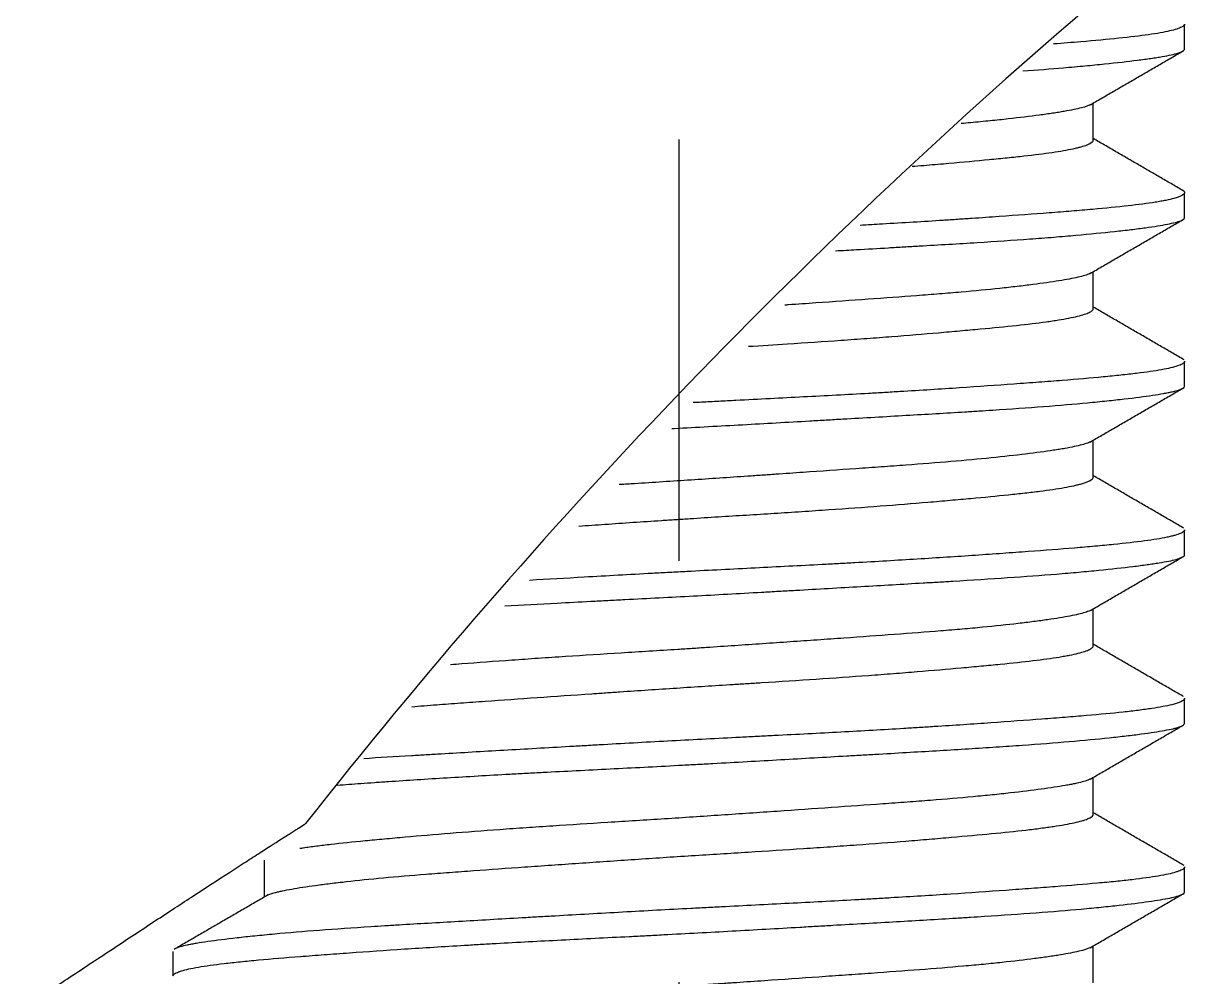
# Model space of a CAD drawing. Extents: x 828 to 1855, y 0 to 752.
# Drawn here: x 1068.19 to 1075.07, y 210.42 to 216.08 of the extents above; entities that cross this region are included whole.
import ezdxf

# ---------------------------------------------------------------- set-up
doc = ezdxf.new("R2010")
doc.units = 0
doc.header["$LTSCALE"] = 10
doc.header["$MEASUREMENT"] = 0
doc.linetypes.add('CENTER', pattern=[2, 1.25, -0.25, 0.25, -0.25])
doc.layers.add('1', color=7, linetype='CONTINUOUS')

msp = doc.modelspace()

# ---------------------------------------------------------------- linework, layer by layer
at = {"layer": '1', "color": 1, "linetype": 'CENTER', "lineweight": -3}
msp.add_line((1072.0736, 290.3893), (1072.0736, 187.6108), dxfattribs=at)
at = {"layer": '1', "color": 7, "linetype": 'Continuous', "lineweight": -3}
for p, q in [((1075.0736, 215.9269), (1075.0736, 216.0726)), ((1074.5321, 215.386), (1074.5321, 215.6056)), ((1075.0736, 214.9274), (1075.0736, 215.0733)), ((1074.5321, 214.3854), (1074.5321, 214.6055)), ((1075.0736, 213.9274), (1075.0736, 214.0727)), ((1074.5321, 213.3856), (1074.5321, 213.6055)), ((1075.0736, 212.9269), (1075.0736, 213.0729)), ((1074.5321, 212.3858), (1074.5321, 212.6056)), ((1075.0736, 211.9276), (1075.0736, 212.0731)), ((1074.5321, 211.3854), (1074.5321, 211.6055)), ((1069.6151, 211.1147), (1069.6151, 210.8946)), ((1075.0736, 210.9269), (1075.0736, 211.0726)), ((1074.5321, 210.3861), (1074.5321, 210.6055)), ((1069.0736, 210.5728), (1069.0736, 210.4276))]:
    msp.add_line(p, q, dxfattribs=at)
msp.add_arc((1096.7099, 190.2501), 34.1362, 130.61688, 141.86291, dxfattribs=at)
for points, knots in [([(1061.3543, 219.8902), (1061.3543, 219.8902), (1061.3554, 219.8845), (1061.3596, 219.8624), (1061.3658, 219.8293), (1061.3807, 219.7473), (1061.394, 219.6708), (1061.4032, 219.616), (1061.4051, 219.6047), (1061.4089, 219.5815), (1061.4147, 219.5457), (1061.4209, 219.5072), (1061.4334, 219.4266), (1061.4422, 219.3681), (1061.4694, 219.1786), (1061.4886, 219.0336), (1061.51, 218.8502), (1061.5123, 218.8295), (1061.5171, 218.7878), (1061.5241, 218.7245), (1061.5403, 218.5723), (1061.5537, 218.4344), (1061.5794, 218.1493), (1061.5953, 217.9469), (1061.6132, 217.6801), (1061.6167, 217.626), (1061.6235, 217.5171), (1061.6267, 217.4622), (1061.6362, 217.2963), (1061.642, 217.1841), (1061.6584, 216.8431), (1061.6677, 216.6099), (1061.6838, 216.1338), (1061.6905, 215.8909), (1061.6994, 215.5201), (1061.7022, 215.3954), (1061.7061, 215.207), (1061.7074, 215.1439), (1061.7099, 215.0176), (1061.7111, 214.9544), (1061.7171, 214.6379), (1061.7216, 214.3835), (1061.7313, 213.8727), (1061.7365, 213.6163), (1061.7491, 213.1018), (1061.7565, 212.8437), (1061.7756, 212.326), (1061.7872, 212.0665), (1061.8173, 211.5461), (1061.8358, 211.2853), (1061.872, 210.8933), (1061.8855, 210.7625), (1061.9086, 210.566), (1061.9167, 210.5005), (1061.934, 210.3695), (1061.9433, 210.3039), (1061.9727, 210.1072), (1061.9947, 209.9766), (1062.0449, 209.7168), (1062.0731, 209.5876), (1062.1219, 209.3952), (1062.1392, 209.3313), (1062.1764, 209.2047), (1062.1962, 209.142), (1062.2387, 209.0179), (1062.2614, 208.9565), (1062.3103, 208.8355), (1062.3365, 208.7758), (1062.3932, 208.6585), (1062.4238, 208.6009), (1062.4738, 208.5164), (1062.4912, 208.4885), (1062.5272, 208.4342), (1062.5458, 208.4076), (1062.6037, 208.3299), (1062.6451, 208.2807), (1062.7011, 208.2233), (1062.7125, 208.212), (1062.7358, 208.1899), (1062.7477, 208.179), (1062.7839, 208.1472), (1062.8086, 208.1272), (1062.8846, 208.071), (1062.9378, 208.0385), (1063.0214, 207.9974), (1063.0499, 207.9849), (1063.1081, 207.9625), (1063.1379, 207.9525), (1063.2273, 207.9264), (1063.2875, 207.9142), (1063.4088, 207.898), (1063.4699, 207.8941), (1063.5621, 207.8934), (1063.5929, 207.894), (1063.6542, 207.8968), (1063.6847, 207.8989), (1063.7757, 207.9074), (1063.8358, 207.9157), (1063.9553, 207.9366), (1064.0146, 207.9492), (1064.1324, 207.9777), (1064.191, 207.9937), (1064.2783, 208.0199), (1064.3074, 208.0289), (1064.3653, 208.0477), (1064.3942, 208.0574), (1064.4804, 208.0873), (1064.5372, 208.1084), (1064.7064, 208.1741), (1064.8173, 208.2214), (1065.036, 208.321), (1065.144, 208.3732), (1065.3574, 208.4811), (1065.463, 208.5368), (1065.7767, 208.7078), (1065.982, 208.8269), (1066.3867, 209.0699), (1066.586, 209.194), (1066.8811, 209.3812), (1066.9788, 209.4439), (1067.1729, 209.5692), (1067.2692, 209.6319), (1067.5557, 209.8192), (1067.7432, 209.9431), (1068.0185, 210.1255), (1068.1093, 210.1857), (1068.2884, 210.3046), (1068.3768, 210.3632), (1068.5509, 210.4786), (1068.6366, 210.5353), (1068.7626, 210.6185), (1068.8042, 210.646), (1068.8865, 210.7002), (1068.9272, 210.7269), (1069.0471, 210.8057), (1069.1243, 210.8563), (1069.2719, 210.9525), (1069.3422, 210.9982), (1069.4247, 211.0516), (1069.4409, 211.0621), (1069.4728, 211.0827), (1069.4885, 211.0928), (1069.5343, 211.1223), (1069.5633, 211.141), (1069.6454, 211.1938), (1069.6936, 211.2246), (1069.7539, 211.263), (1069.7719, 211.2745), (1069.7956, 211.2896), (1069.803, 211.2942), (1069.8163, 211.3027), (1069.8465, 211.3219), (1069.8605, 211.3308), (1069.8605, 211.3307)], [0, 0, 0, 0, 0.015625, 0.015625, 0.03125, 0.046875, 0.0625, 0.0625, 0.066406, 0.066406, 0.070313, 0.078125, 0.078125, 0.09375, 0.09375, 0.125, 0.125, 0.128906, 0.128906, 0.132813, 0.140625, 0.15625, 0.15625, 0.1875, 0.1875, 0.195313, 0.195313, 0.203125, 0.203125, 0.21875, 0.21875, 0.25, 0.25, 0.28125, 0.28125, 0.296875, 0.296875, 0.304688, 0.304688, 0.3125, 0.3125, 0.34375, 0.34375, 0.375, 0.375, 0.40625, 0.40625, 0.4375, 0.4375, 0.46875, 0.46875, 0.484375, 0.484375, 0.492187, 0.492187, 0.5, 0.5, 0.515625, 0.515625, 0.53125, 0.53125, 0.539062, 0.539062, 0.546875, 0.546875, 0.554687, 0.554687, 0.5625, 0.5625, 0.570312, 0.570312, 0.574219, 0.574219, 0.578125, 0.578125, 0.585937, 0.585937, 0.587891, 0.587891, 0.589844, 0.589844, 0.59375, 0.59375, 0.601562, 0.601562, 0.605469, 0.605469, 0.609375, 0.609375, 0.617187, 0.617187, 0.625, 0.625, 0.628906, 0.628906, 0.632812, 0.632812, 0.640625, 0.640625, 0.648437, 0.648437, 0.65625, 0.65625, 0.660156, 0.660156, 0.664062, 0.664062, 0.671875, 0.671875, 0.6875, 0.6875, 0.703125, 0.703125, 0.71875, 0.71875, 0.75, 0.75, 0.78125, 0.78125, 0.796875, 0.796875, 0.8125, 0.8125, 0.84375, 0.84375, 0.859375, 0.859375, 0.875, 0.875, 0.890625, 0.890625, 0.898437, 0.898437, 0.90625, 0.90625, 0.921875, 0.921875, 0.9375, 0.9375, 0.941406, 0.941406, 0.945312, 0.945312, 0.953125, 0.953125, 0.96875, 0.96875, 0.976563, 0.976563, 0.980469, 0.980469, 0.984375, 1, 1, 1, 1]), ([(1075.0736, 216.0738), (1075.0739, 216.0679), (1075.068, 216.0619), (1075.0486, 216.0519), (1075.039, 216.0481), (1075.0149, 216.0405), (1075.0006, 216.0367), (1074.9512, 216.0254), (1074.9096, 216.018), (1074.8093, 216.0035), (1074.7505, 215.9965), (1074.6153, 215.9824), (1074.5403, 215.9756), (1074.4071, 215.9645), (1074.3531, 215.9602), (1074.2964, 215.9558)], [0, 0, 0, 0, 0.149995, 0.149995, 0.241907, 0.241907, 0.33382, 0.33382, 0.517644, 0.517644, 0.701469, 0.701469, 0.885293, 0.885293, 1, 1, 1, 1]), ([(1074.1142, 215.7962), (1074.1989, 215.8022), (1074.2792, 215.8084), (1074.3768, 215.8167), (1074.3985, 215.8186), (1074.441, 215.8223), (1074.4619, 215.8242), (1074.5231, 215.8299), (1074.5618, 215.8337), (1074.6717, 215.845), (1074.7368, 215.8523), (1074.8223, 215.8632), (1074.8488, 215.8668), (1074.8855, 215.8721), (1074.8972, 215.8738), (1074.9195, 215.8774), (1074.9302, 215.8791), (1074.9806, 215.8879), (1075.0116, 215.8947), (1075.0556, 215.9083), (1075.0686, 215.9151), (1075.0733, 215.9238), (1075.0737, 215.9254), (1075.0736, 215.927)], [0, 0, 0, 0, 0.140787, 0.140787, 0.181905, 0.181905, 0.223023, 0.223023, 0.305259, 0.305259, 0.469731, 0.469731, 0.551967, 0.551967, 0.593085, 0.593085, 0.634203, 0.634203, 0.798675, 0.798675, 0.963147, 0.963147, 1, 1, 1, 1]), ([(1074.5175, 215.597), (1074.5057, 215.5902), (1074.4868, 215.5836), (1074.4344, 215.5699), (1074.4003, 215.5629), (1074.3484, 215.5539), (1074.3375, 215.552), (1074.3149, 215.5484), (1074.303, 215.5465), (1074.2663, 215.541), (1074.2402, 215.5373), (1074.157, 215.5261), (1074.0952, 215.5186), (1073.9932, 215.5073), (1073.9398, 215.5016), (1073.8828, 215.496), (1073.8439, 215.4923), (1073.8241, 215.4905), (1073.7859, 215.487), (1073.7677, 215.4854), (1073.7492, 215.4837)], [0, 0, 0, 0, 0.185184, 0.185184, 0.378086, 0.378086, 0.426311, 0.426311, 0.474536, 0.474536, 0.570987, 0.570987, 0.763888, 0.763888, 0.860339, 0.908564, 0.908564, 0.95679, 0.95679, 1, 1, 1, 1]), ([(1073.4582, 215.2302), (1073.4637, 215.2306), (1073.4691, 215.231), (1073.4978, 215.2334), (1073.5207, 215.2353), (1073.5885, 215.241), (1073.6324, 215.2447), (1073.76, 215.2559), (1073.8398, 215.2632), (1073.9515, 215.2739), (1073.9875, 215.2774), (1074.0393, 215.2827), (1074.0563, 215.2845), (1074.0892, 215.288), (1074.1053, 215.2898), (1074.1833, 215.2986), (1074.2388, 215.3056), (1074.3362, 215.3199), (1074.3781, 215.3272), (1074.4217, 215.3366), (1074.43, 215.3385), (1074.4455, 215.3423), (1074.4528, 215.3441), (1074.4732, 215.3498), (1074.4848, 215.3536), (1074.5141, 215.365), (1074.526, 215.3725), (1074.5316, 215.3822), (1074.5322, 215.3843), (1074.5321, 215.3865)], [0, 0, 0, 0, 0.008164, 0.008164, 0.043356, 0.043356, 0.113739, 0.113739, 0.254504, 0.254504, 0.324887, 0.324887, 0.360078, 0.360078, 0.39527, 0.39527, 0.536035, 0.536035, 0.676801, 0.676801, 0.711992, 0.711992, 0.747184, 0.747184, 0.817567, 0.817567, 0.958332, 0.958332, 1, 1, 1, 1]), ([(1075.0589, 215.0889), (1075.0622, 215.0872), (1075.065, 215.0855), (1075.0694, 215.082), (1075.0711, 215.0802), (1075.0732, 215.0767), (1075.0737, 215.0749), (1075.0734, 215.0694), (1075.0709, 215.0657), (1075.0565, 215.0545), (1075.0379, 215.0469), (1074.9964, 215.0356), (1074.9803, 215.0319), (1074.9526, 215.0262), (1074.9428, 215.0243), (1074.9221, 215.0206), (1074.9111, 215.0187), (1074.8539, 215.0095), (1074.7458, 214.9952), (1074.6054, 214.9815), (1074.5073, 214.9729), (1074.4872, 214.9712), (1074.4459, 214.9677), (1074.4248, 214.966), (1074.3603, 214.9607), (1074.3158, 214.9573), (1074.1773, 214.9467), (1074.0788, 214.9393), (1073.9217, 214.9281), (1073.8677, 214.9244), (1073.7844, 214.9187), (1073.7562, 214.9168), (1073.6991, 214.913), (1073.6702, 214.9111), (1073.5249, 214.9017), (1073.3626, 214.8918), (1073.1937, 214.8822), (1073.1492, 214.8797)], [0, 0, 0, 0, 0.025833, 0.025833, 0.051874, 0.051874, 0.077916, 0.077916, 0.129999, 0.129999, 0.234166, 0.234166, 0.286249, 0.286249, 0.312291, 0.312291, 0.338333, 0.338333, 0.4425, 0.546666, 0.546666, 0.572708, 0.572708, 0.59875, 0.59875, 0.650833, 0.650833, 0.755, 0.755, 0.807083, 0.807083, 0.833125, 0.833125, 0.859166, 0.859166, 0.963333, 1, 1, 1, 1]), ([(1073.0025, 214.7288), (1073.0446, 214.7312), (1073.0865, 214.7336), (1073.1916, 214.7396), (1073.2544, 214.7433), (1073.3476, 214.7486), (1073.3786, 214.7504), (1073.4398, 214.754), (1073.4701, 214.7558), (1073.6198, 214.7645), (1073.8486, 214.7782), (1074.0563, 214.7919), (1074.1793, 214.8009), (1074.2036, 214.8027), (1074.2512, 214.8064), (1074.3212, 214.8119), (1074.3868, 214.8175), (1074.5125, 214.8288), (1074.5889, 214.8363), (1074.6922, 214.8474), (1074.7247, 214.8511), (1074.7707, 214.8567), (1074.7855, 214.8585), (1074.814, 214.8621), (1074.8278, 214.864), (1074.8935, 214.8729), (1074.9371, 214.8799), (1075.0069, 214.8936), (1075.033, 214.9003), (1075.0544, 214.909), (1075.0581, 214.9107), (1075.0643, 214.9142), (1075.0714, 214.9191), (1075.0739, 214.9241), (1075.0736, 214.9273)], [0, 0, 0, 0, 0.035345, 0.035345, 0.089224, 0.089224, 0.116163, 0.116163, 0.143103, 0.143103, 0.250861, 0.358619, 0.358619, 0.385559, 0.385559, 0.412499, 0.466378, 0.466378, 0.574136, 0.574136, 0.628015, 0.628015, 0.654955, 0.654955, 0.681894, 0.681894, 0.789653, 0.789653, 0.897411, 0.897411, 0.924351, 0.924351, 0.95129, 1, 1, 1, 1]), ([(1074.52, 214.5985), (1074.5171, 214.5967), (1074.5136, 214.5948), (1074.5021, 214.5895), (1074.4926, 214.586), (1074.4697, 214.579), (1074.4562, 214.5755), (1074.4104, 214.5649), (1074.3351, 214.5507), (1074.2318, 214.5359), (1074.1582, 214.5265), (1074.143, 214.5246), (1074.1119, 214.5208), (1074.0959, 214.5189), (1074.047, 214.5132), (1074.0129, 214.5094), (1073.9064, 214.4982), (1073.8298, 214.4908), (1073.7064, 214.48), (1073.6639, 214.4765), (1073.5979, 214.4712), (1073.5755, 214.4694), (1073.5302, 214.4658), (1073.5073, 214.4641), (1073.3918, 214.4553), (1073.2957, 214.4483), (1073.0964, 214.4341), (1072.9932, 214.4268), (1072.8596, 214.4175), (1072.8326, 214.4156), (1072.7785, 214.4119), (1072.7514, 214.41), (1072.7169, 214.4076), (1072.7095, 214.4071), (1072.7021, 214.4066)], [0, 0, 0, 0, 0.02989, 0.02989, 0.086502, 0.086502, 0.143115, 0.143115, 0.256339, 0.369564, 0.369564, 0.39787, 0.39787, 0.426177, 0.426177, 0.482789, 0.482789, 0.596014, 0.596014, 0.652626, 0.652626, 0.680932, 0.680932, 0.709239, 0.709239, 0.822463, 0.822463, 0.935688, 0.935688, 0.963994, 0.963994, 0.992301, 0.992301, 1, 1, 1, 1]), ([(1072.4863, 214.1622), (1072.5645, 214.1672), (1072.6417, 214.172), (1072.8259, 214.184), (1072.9318, 214.191), (1073.0616, 214.2001), (1073.0874, 214.202), (1073.1388, 214.2056), (1073.1643, 214.2075), (1073.24, 214.2131), (1073.2893, 214.2168), (1073.4338, 214.228), (1073.5257, 214.2356), (1073.6568, 214.2468), (1073.7207, 214.2525), (1073.7821, 214.258), (1073.8224, 214.2617), (1073.8423, 214.2635), (1073.9393, 214.2726), (1074.0818, 214.2866), (1074.1994, 214.3005), (1074.2648, 214.3095), (1074.2775, 214.3113), (1074.3021, 214.3149), (1074.3139, 214.3167), (1074.348, 214.3222), (1074.3688, 214.3259), (1074.4256, 214.3369), (1074.4562, 214.3444), (1074.4909, 214.3558), (1074.5006, 214.3596), (1074.5162, 214.3672), (1074.5222, 214.371), (1074.5304, 214.3788), (1074.5324, 214.3828), (1074.5321, 214.3867)], [0, 0, 0, 0, 0.06875, 0.06875, 0.166406, 0.166406, 0.19082, 0.19082, 0.215234, 0.215234, 0.264062, 0.264062, 0.361718, 0.361718, 0.410546, 0.43496, 0.43496, 0.459374, 0.459374, 0.55703, 0.654686, 0.654686, 0.6791, 0.6791, 0.703514, 0.703514, 0.752342, 0.752342, 0.849998, 0.849998, 0.898826, 0.898826, 0.947654, 0.947654, 1, 1, 1, 1]), ([(1075.0736, 214.0743), (1075.0738, 214.0723), (1075.0733, 214.0704), (1075.07, 214.0647), (1075.0655, 214.0609), (1075.0553, 214.0552), (1075.0513, 214.0533), (1075.0421, 214.0495), (1075.037, 214.0476), (1075.0086, 214.0381), (1074.9769, 214.0306), (1074.8961, 214.0158), (1074.847, 214.0086), (1074.7742, 213.9996), (1074.7591, 213.9978), (1074.728, 213.9943), (1074.6799, 213.989), (1074.6275, 213.9838), (1074.5171, 213.9735), (1074.436, 213.9667), (1074.3032, 213.9563), (1074.2571, 213.9527), (1074.185, 213.9473), (1074.1605, 213.9455), (1074.1109, 213.9418), (1074.0858, 213.9399), (1073.9585, 213.9307), (1073.8514, 213.9231), (1073.6266, 213.9082), (1073.5089, 213.9007), (1073.355, 213.8915), (1073.3239, 213.8897), (1073.2616, 213.8861), (1073.1676, 213.8807), (1073.0721, 213.8754), (1072.8794, 213.865), (1072.7484, 213.8582), (1072.5481, 213.8479), (1072.4807, 213.8445), (1072.3786, 213.8393), (1072.3445, 213.8376), (1072.2765, 213.8341), (1072.2425, 213.8323), (1072.1923, 213.8297), (1072.176, 213.8289), (1072.1598, 213.828)], [0, 0, 0, 0, 0.023876, 0.023876, 0.067766, 0.067766, 0.089712, 0.089712, 0.111657, 0.111657, 0.199438, 0.199438, 0.287219, 0.287219, 0.309164, 0.309164, 0.331109, 0.375, 0.375, 0.462781, 0.462781, 0.506671, 0.506671, 0.528616, 0.528616, 0.550562, 0.550562, 0.638343, 0.638343, 0.726124, 0.726124, 0.748069, 0.748069, 0.770014, 0.813904, 0.813904, 0.901685, 0.901685, 0.945576, 0.945576, 0.967521, 0.967521, 0.989466, 0.989466, 1, 1, 1, 1]), ([(1072.0326, 213.6745), (1072.037, 213.6747), (1072.0414, 213.6749), (1072.1825, 213.6824), (1072.3179, 213.6899), (1072.5859, 213.7049), (1072.7187, 213.7125), (1072.8829, 213.7219), (1072.9156, 213.7238), (1072.981, 213.7275), (1073.0136, 213.7294), (1073.1106, 213.735), (1073.1742, 213.7386), (1073.3617, 213.7494), (1073.4824, 213.7564), (1073.6572, 213.7668), (1073.7144, 213.7702), (1073.7985, 213.7754), (1073.8263, 213.7771), (1073.8813, 213.7806), (1073.9086, 213.7823), (1074.0426, 213.791), (1074.1429, 213.798), (1074.3302, 213.8125), (1074.4172, 213.82), (1074.5174, 213.8294), (1074.537, 213.8313), (1074.5754, 213.8351), (1074.5942, 213.837), (1074.6488, 213.8427), (1074.683, 213.8464), (1074.7794, 213.8575), (1074.8352, 213.8646), (1074.9065, 213.8752), (1074.9281, 213.8787), (1074.9574, 213.8839), (1074.9666, 213.8857), (1074.984, 213.8891), (1074.9921, 213.8909), (1075.0298, 213.8995), (1075.0506, 213.9062), (1075.0703, 213.9178), (1075.0741, 213.9226), (1075.0736, 213.9275)], [0, 0, 0, 0, 0.002732, 0.002732, 0.088115, 0.088115, 0.173497, 0.173497, 0.194843, 0.194843, 0.216188, 0.216188, 0.25888, 0.25888, 0.344262, 0.344262, 0.386953, 0.386953, 0.408299, 0.408299, 0.429645, 0.429645, 0.515027, 0.515027, 0.60041, 0.60041, 0.621755, 0.621755, 0.643101, 0.643101, 0.685792, 0.685792, 0.771175, 0.771175, 0.813866, 0.813866, 0.835212, 0.835212, 0.856557, 0.856557, 0.94194, 0.94194, 1, 1, 1, 1]), ([(1074.5201, 213.5985), (1074.5201, 213.5985), (1074.52, 213.5985), (1074.5144, 213.5949), (1074.5069, 213.5915), (1074.4787, 213.581), (1074.4525, 213.5741), (1074.4019, 213.5635), (1074.3831, 213.5599), (1074.352, 213.5545), (1074.3412, 213.5527), (1074.3187, 213.549), (1074.3071, 213.5472), (1074.2468, 213.538), (1074.1919, 213.5306), (1074.0692, 213.5155), (1074.0013, 213.508), (1073.8521, 213.4929), (1073.7724, 213.4856), (1073.6034, 213.4714), (1073.514, 213.4645), (1073.3962, 213.4557), (1073.3724, 213.4539), (1073.324, 213.4504), (1073.2995, 213.4486), (1073.2252, 213.4433), (1073.175, 213.4397), (1073.0225, 213.4289), (1072.9182, 213.4216), (1072.7578, 213.4104), (1072.6767, 213.4048), (1072.594, 213.3991), (1072.5386, 213.3953), (1072.5106, 213.3934), (1072.3709, 213.3838), (1072.2591, 213.3762), (1072.0352, 213.3615), (1071.9232, 213.3544), (1071.783, 213.3456), (1071.755, 213.3438), (1071.7245, 213.3419), (1071.722, 213.3417), (1071.7195, 213.3416)], [0, 0, 0, 0, 0.00034, 0.00034, 0.042799, 0.042799, 0.127718, 0.127718, 0.170177, 0.170177, 0.191406, 0.191406, 0.212636, 0.212636, 0.297554, 0.297554, 0.382473, 0.382473, 0.467391, 0.467391, 0.55231, 0.55231, 0.57354, 0.57354, 0.594769, 0.594769, 0.637228, 0.637228, 0.722147, 0.722147, 0.764606, 0.785836, 0.785836, 0.807065, 0.807065, 0.891984, 0.891984, 0.976902, 0.976902, 0.998132, 0.998132, 1, 1, 1, 1]), ([(1071.4805, 213.096), (1071.5319, 213.0996), (1071.5835, 213.1031), (1071.7457, 213.1143), (1071.8574, 213.1219), (1071.9989, 213.1312), (1072.0273, 213.1331), (1072.0839, 213.1368), (1072.1122, 213.1386), (1072.1967, 213.144), (1072.2527, 213.1476), (1072.4201, 213.1581), (1072.5307, 213.165), (1072.6948, 213.1755), (1072.7493, 213.179), (1072.8305, 213.1843), (1072.8575, 213.1861), (1072.9109, 213.1897), (1072.9374, 213.1915), (1073.0686, 213.2005), (1073.1701, 213.2078), (1073.3659, 213.2226), (1073.4603, 213.2302), (1073.5736, 213.2397), (1073.596, 213.2416), (1073.64, 213.2454), (1073.6616, 213.2473), (1073.7255, 213.2529), (1073.7666, 213.2566), (1073.8858, 213.2675), (1073.9598, 213.2745), (1074.0622, 213.2851), (1074.0949, 213.2886), (1074.1575, 213.2957), (1074.1869, 213.2992), (1074.2699, 213.3098), (1074.3181, 213.317), (1074.38, 213.3279), (1074.4083, 213.3335), (1074.4327, 213.3391), (1074.448, 213.3429), (1074.4552, 213.3448), (1074.4888, 213.3543), (1074.5079, 213.3619), (1074.5282, 213.3753), (1074.5325, 213.3811), (1074.5321, 213.3867)], [0, 0, 0, 0, 0.035628, 0.035628, 0.111111, 0.111111, 0.129981, 0.129981, 0.148852, 0.148852, 0.186594, 0.186594, 0.262076, 0.262076, 0.299818, 0.299818, 0.318689, 0.318689, 0.337559, 0.337559, 0.413042, 0.413042, 0.488525, 0.488525, 0.507396, 0.507396, 0.526266, 0.526266, 0.564008, 0.564008, 0.639491, 0.639491, 0.677232, 0.677232, 0.714974, 0.714974, 0.790456, 0.790456, 0.828198, 0.847069, 0.847069, 0.865939, 0.865939, 0.941422, 0.941422, 1, 1, 1, 1]), ([(1075.0736, 213.0744), (1075.0744, 213.0672), (1075.066, 213.0598), (1075.0399, 213.0485), (1075.0289, 213.0447), (1075.0089, 213.039), (1075.0016, 213.0371), (1074.986, 213.0333), (1074.9775, 213.0314), (1074.9327, 213.0219), (1074.8883, 213.0146), (1074.7828, 213.0003), (1074.7217, 212.9933), (1074.6347, 212.9846), (1074.6168, 212.9828), (1074.5798, 212.9794), (1074.5608, 212.9776), (1074.5026, 212.9724), (1074.462, 212.969), (1074.3353, 212.9587), (1074.2441, 212.9517), (1074.0973, 212.9408), (1074.0468, 212.9371), (1073.9683, 212.9314), (1073.9418, 212.9296), (1073.8878, 212.9258), (1073.8603, 212.9239), (1073.7221, 212.9144), (1073.6071, 212.9069), (1073.3688, 212.8922), (1073.2454, 212.885), (1073.0859, 212.8762), (1073.0537, 212.8744), (1072.9887, 212.8709), (1072.956, 212.8691), (1072.8578, 212.8639), (1072.792, 212.8605), (1072.5936, 212.8502), (1072.46, 212.8435), (1072.2576, 212.8331), (1072.1899, 212.8296), (1072.0877, 212.8242), (1072.0536, 212.8224), (1071.9852, 212.8187), (1071.9509, 212.8169), (1071.7806, 212.8076), (1071.5353, 212.7937), (1071.2958, 212.78), (1071.1889, 212.7739)], [0, 0, 0, 0, 0.072338, 0.072338, 0.108507, 0.108507, 0.126591, 0.126591, 0.144676, 0.144676, 0.217014, 0.217014, 0.289352, 0.289352, 0.307436, 0.307436, 0.325521, 0.325521, 0.36169, 0.36169, 0.434028, 0.434028, 0.470197, 0.470197, 0.488281, 0.488281, 0.506366, 0.506366, 0.578704, 0.578704, 0.651042, 0.651042, 0.669126, 0.669126, 0.687211, 0.687211, 0.72338, 0.72338, 0.795718, 0.795718, 0.831887, 0.831887, 0.849971, 0.849971, 0.868055, 0.868055, 0.940393, 1, 1, 1, 1]), ([(1071.0418, 212.6229), (1071.1433, 212.6285), (1071.2468, 212.634), (1071.4179, 212.6429), (1071.4844, 212.6463), (1071.5854, 212.6515), (1071.6193, 212.6532), (1071.687, 212.6567), (1071.7208, 212.6584), (1071.8899, 212.667), (1072.0251, 212.674), (1072.2952, 212.6886), (1072.4302, 212.6962), (1072.5988, 212.7057), (1072.6325, 212.7076), (1072.6995, 212.7114), (1072.7993, 212.7171), (1072.8974, 212.7228), (1073.0912, 212.7339), (1073.2173, 212.7411), (1073.4017, 212.7518), (1073.4624, 212.7553), (1073.5522, 212.7606), (1073.582, 212.7623), (1073.6406, 212.7658), (1073.6696, 212.7676), (1073.8125, 212.7762), (1073.921, 212.783), (1074.1264, 212.7968), (1074.2233, 212.804), (1074.337, 212.8133), (1074.3594, 212.8152), (1074.403, 212.819), (1074.467, 212.8246), (1074.5264, 212.8303), (1074.6395, 212.8415), (1074.7072, 212.8489), (1074.7968, 212.8599), (1074.8247, 212.8635), (1074.8635, 212.8689), (1074.876, 212.8707), (1074.8996, 212.8742), (1074.9109, 212.876), (1074.9643, 212.8847), (1074.998, 212.8915), (1075.0476, 212.9051), (1075.0634, 212.9119), (1075.0718, 212.9208), (1075.0728, 212.9226), (1075.0736, 212.9255), (1075.0737, 212.9266), (1075.0736, 212.9278)], [0, 0, 0, 0, 0.056306, 0.056306, 0.091498, 0.091498, 0.109094, 0.109094, 0.126689, 0.126689, 0.197072, 0.197072, 0.267455, 0.267455, 0.285051, 0.285051, 0.302647, 0.337838, 0.337838, 0.408221, 0.408221, 0.443412, 0.443412, 0.461008, 0.461008, 0.478604, 0.478604, 0.548987, 0.548987, 0.61937, 0.61937, 0.636965, 0.636965, 0.654561, 0.689753, 0.689753, 0.760135, 0.760135, 0.795327, 0.795327, 0.812923, 0.812923, 0.830518, 0.830518, 0.900901, 0.900901, 0.971284, 0.971284, 0.98888, 0.98888, 1, 1, 1, 1]), ([(1074.5158, 212.5961), (1074.5143, 212.5952), (1074.5093, 212.5927), (1074.5031, 212.5901), (1074.4938, 212.5866), (1074.4886, 212.5848), (1074.4605, 212.5761), (1074.4006, 212.5621), (1074.3121, 212.5477), (1074.2477, 212.5384), (1074.2343, 212.5365), (1074.2067, 212.5328), (1074.1924, 212.5309), (1074.1485, 212.5252), (1074.1178, 212.5214), (1074.021, 212.5101), (1073.9505, 212.5026), (1073.8359, 212.4915), (1073.7962, 212.4879), (1073.7344, 212.4825), (1073.7135, 212.4807), (1073.6707, 212.4771), (1073.6491, 212.4753), (1073.5395, 212.4664), (1073.3561, 212.4525), (1073.1569, 212.4384), (1073.0014, 212.4274), (1072.9484, 212.4237), (1072.8419, 212.4163), (1072.7883, 212.4125), (1072.6262, 212.4013), (1072.5166, 212.3937), (1072.3497, 212.3824), (1072.2937, 212.3786), (1072.2091, 212.3729), (1072.1807, 212.371), (1072.124, 212.3673), (1072.0957, 212.3655), (1071.9546, 212.3563), (1071.7308, 212.3423), (1071.511, 212.3285), (1071.3749, 212.3196), (1071.3476, 212.3178), (1071.2937, 212.3143), (1071.2669, 212.3125), (1071.1873, 212.3071), (1071.1351, 212.3035), (1070.9811, 212.2926), (1070.882, 212.2852), (1070.764, 212.276), (1070.742, 212.2743), (1070.7202, 212.2725)], [0, 0, 0, 0, 0.007812, 0.02465, 0.02465, 0.041487, 0.041487, 0.108836, 0.176185, 0.176185, 0.193022, 0.193022, 0.20986, 0.20986, 0.243534, 0.243534, 0.310883, 0.310883, 0.344558, 0.344558, 0.361395, 0.361395, 0.378233, 0.378233, 0.445582, 0.512931, 0.512931, 0.546605, 0.546605, 0.58028, 0.58028, 0.647629, 0.647629, 0.681304, 0.681304, 0.698141, 0.698141, 0.714978, 0.714978, 0.782328, 0.849677, 0.849677, 0.866514, 0.866514, 0.883351, 0.883351, 0.917026, 0.917026, 0.984375, 0.984375, 1, 1, 1, 1]), ([(1070.4899, 212.0242), (1070.5379, 212.0281), (1070.5874, 212.032), (1070.6839, 212.0394), (1070.754, 212.0447), (1070.8268, 212.05), (1070.876, 212.0536), (1070.9009, 212.0553), (1071.0261, 212.0643), (1071.2316, 212.0788), (1071.4471, 212.0937), (1071.585, 212.1032), (1071.6127, 212.1051), (1071.6685, 212.109), (1071.6966, 212.1109), (1071.7806, 212.1166), (1071.8365, 212.1204), (1072.0045, 212.1317), (1072.1165, 212.1389), (1072.2844, 212.1496), (1072.3684, 212.1548), (1072.4524, 212.1601), (1072.5084, 212.1636), (1072.5363, 212.1654), (1072.6748, 212.1741), (1072.8912, 212.1881), (1073.0974, 212.2026), (1073.2481, 212.2137), (1073.2979, 212.2175), (1073.3945, 212.225), (1073.4416, 212.2288), (1073.5793, 212.2401), (1073.6663, 212.2476), (1073.7896, 212.2587), (1073.8294, 212.2623), (1073.8874, 212.2678), (1073.9065, 212.2696), (1073.9438, 212.2732), (1073.962, 212.2749), (1074.0512, 212.2838), (1074.1805, 212.2977), (1074.284, 212.3118), (1074.3403, 212.321), (1074.3512, 212.3228), (1074.3719, 212.3265), (1074.3818, 212.3284), (1074.41, 212.3339), (1074.427, 212.3377), (1074.4721, 212.3489), (1074.4947, 212.3565), (1074.5174, 212.3679), (1074.523, 212.3716), (1074.5286, 212.3773), (1074.53, 212.3792), (1074.5318, 212.3829), (1074.5322, 212.3848), (1074.5321, 212.3867), (1074.5321, 212.3868), (1074.5321, 212.3869)], [0, 0, 0, 0, 0.033784, 0.033784, 0.063948, 0.07903, 0.07903, 0.094112, 0.094112, 0.15444, 0.214768, 0.214768, 0.22985, 0.22985, 0.244932, 0.244932, 0.275096, 0.275096, 0.335425, 0.335425, 0.365589, 0.380671, 0.380671, 0.395753, 0.395753, 0.456081, 0.516409, 0.516409, 0.546573, 0.546573, 0.576737, 0.576737, 0.637065, 0.637065, 0.66723, 0.66723, 0.682312, 0.682312, 0.697394, 0.697394, 0.757722, 0.81805, 0.81805, 0.833132, 0.833132, 0.848214, 0.848214, 0.878378, 0.878378, 0.938706, 0.938706, 0.96887, 0.96887, 0.983952, 0.983952, 0.999034, 0.999034, 1, 1, 1, 1]), ([(1075.0736, 212.0747), (1075.0738, 212.0731), (1075.0736, 212.0714), (1075.072, 212.0679), (1075.0707, 212.0661), (1075.0667, 212.0623), (1075.0642, 212.0604), (1075.0487, 212.051), (1075.0056, 212.0358), (1074.9271, 212.0209), (1074.8665, 212.0118), (1074.8538, 212.0099), (1074.8274, 212.0063), (1074.7863, 212.0009), (1074.7406, 211.9956), (1074.6436, 211.9852), (1074.5711, 211.9783), (1074.4506, 211.968), (1074.4085, 211.9646), (1074.3423, 211.9593), (1074.3197, 211.9576), (1074.2738, 211.954), (1074.2505, 211.9523), (1074.132, 211.9433), (1074.0315, 211.9359), (1073.8188, 211.9209), (1073.7068, 211.9134), (1073.5593, 211.904), (1073.5294, 211.9021), (1073.4693, 211.8984), (1073.3785, 211.8929), (1073.286, 211.8875), (1073.0986, 211.8768), (1072.9705, 211.8698), (1072.7738, 211.8595), (1072.7074, 211.8561), (1072.6067, 211.8509), (1072.5729, 211.8492), (1072.5054, 211.8458), (1072.4717, 211.8441), (1072.3029, 211.8355), (1072.1678, 211.8285), (1071.8976, 211.8141), (1071.7624, 211.8065), (1071.5933, 211.797), (1071.5595, 211.7951), (1071.4924, 211.7912), (1071.3923, 211.7855), (1071.2938, 211.7799), (1071.0992, 211.7687), (1070.9724, 211.7615), (1070.7866, 211.7507), (1070.7254, 211.7472), (1070.6348, 211.7419), (1070.6048, 211.7401), (1070.5457, 211.7366), (1070.5164, 211.7349), (1070.3897, 211.7273), (1070.296, 211.7215), (1070.2063, 211.7157)], [0, 0, 0, 0, 0.013727, 0.013727, 0.02881, 0.02881, 0.043892, 0.043892, 0.104222, 0.164552, 0.164552, 0.179634, 0.179634, 0.194717, 0.224882, 0.224882, 0.285211, 0.285211, 0.315376, 0.315376, 0.330459, 0.330459, 0.345541, 0.345541, 0.405871, 0.405871, 0.466201, 0.466201, 0.481283, 0.481283, 0.496365, 0.52653, 0.52653, 0.58686, 0.58686, 0.617025, 0.617025, 0.632107, 0.632107, 0.64719, 0.64719, 0.70752, 0.70752, 0.767849, 0.767849, 0.782932, 0.782932, 0.798014, 0.828179, 0.828179, 0.888509, 0.888509, 0.918674, 0.918674, 0.933756, 0.933756, 0.948839, 0.948839, 1, 1, 1, 1]), ([(1070.0486, 211.5592), (1070.0937, 211.5626), (1070.1402, 211.5659), (1070.2145, 211.5712), (1070.2414, 211.5731), (1070.296, 211.5769), (1070.3237, 211.5788), (1070.4635, 211.5883), (1070.5796, 211.5957), (1070.8198, 211.6104), (1070.944, 211.6175), (1071.1044, 211.6263), (1071.1368, 211.6281), (1071.202, 211.6316), (1071.2349, 211.6333), (1071.3335, 211.6385), (1071.3996, 211.642), (1071.5987, 211.6522), (1071.7326, 211.6589), (1071.9352, 211.6694), (1072.003, 211.6729), (1072.1051, 211.6783), (1072.1392, 211.6802), (1072.2076, 211.6839), (1072.2418, 211.6857), (1072.4121, 211.6951), (1072.5463, 211.7027), (1072.811, 211.7178), (1072.9414, 211.7253), (1073.102, 211.7345), (1073.1339, 211.7363), (1073.1977, 211.74), (1073.2294, 211.7418), (1073.3234, 211.7472), (1073.3849, 211.7508), (1073.5657, 211.7613), (1073.6814, 211.7682), (1073.8478, 211.7785), (1073.9021, 211.7819), (1073.9817, 211.7871), (1074.0079, 211.7888), (1074.0597, 211.7924), (1074.0853, 211.7941), (1074.2106, 211.803), (1074.3035, 211.8103), (1074.4753, 211.8253), (1074.5541, 211.8328), (1074.6436, 211.8422), (1074.6611, 211.8441), (1074.695, 211.8478), (1074.7115, 211.8497), (1074.7593, 211.8552), (1074.7889, 211.8589), (1074.8712, 211.8697), (1074.9175, 211.8766), (1074.974, 211.887), (1074.9907, 211.8904), (1075.0124, 211.8956), (1075.0191, 211.8973), (1075.0313, 211.9007), (1075.0369, 211.9024), (1075.0617, 211.911), (1075.0721, 211.9179), (1075.0737, 211.926), (1075.0737, 211.927), (1075.0735, 211.928)], [0, 0, 0, 0, 0.026451, 0.026451, 0.041081, 0.041081, 0.055712, 0.055712, 0.114232, 0.114232, 0.172753, 0.172753, 0.187383, 0.187383, 0.202013, 0.202013, 0.231273, 0.231273, 0.289794, 0.289794, 0.319054, 0.319054, 0.333685, 0.333685, 0.348315, 0.348315, 0.406835, 0.406835, 0.465356, 0.465356, 0.479986, 0.479986, 0.494616, 0.494616, 0.523877, 0.523877, 0.582397, 0.582397, 0.611658, 0.611658, 0.626288, 0.626288, 0.640918, 0.640918, 0.699438, 0.699438, 0.757959, 0.757959, 0.772589, 0.772589, 0.787219, 0.787219, 0.81648, 0.81648, 0.875, 0.875, 0.904261, 0.904261, 0.918891, 0.918891, 0.933521, 0.933521, 0.992042, 0.992042, 1, 1, 1, 1]), ([(1074.5205, 211.5988), (1074.5097, 211.5919), (1074.4917, 211.5851), (1074.4533, 211.5747), (1074.4385, 211.5712), (1074.4133, 211.5659), (1074.4044, 211.5641), (1074.3858, 211.5605), (1074.376, 211.5587), (1074.325, 211.5497), (1074.2774, 211.5424), (1074.1687, 211.5276), (1074.1076, 211.52), (1074.0225, 211.5105), (1074.0051, 211.5086), (1073.9695, 211.5048), (1073.9514, 211.5029), (1073.8961, 211.4973), (1073.858, 211.4936), (1073.7395, 211.4827), (1073.6554, 211.4757), (1073.5213, 211.4651), (1073.4753, 211.4616), (1073.4043, 211.4563), (1073.3803, 211.4545), (1073.332, 211.451), (1073.3077, 211.4492), (1073.1851, 211.4404), (1073.084, 211.4332), (1072.8757, 211.4186), (1072.7686, 211.4112), (1072.6032, 211.3997), (1072.5478, 211.3959), (1072.4369, 211.3883), (1072.3813, 211.3845), (1072.2142, 211.3732), (1072.1022, 211.3658), (1071.9335, 211.355), (1071.877, 211.3515), (1071.7641, 211.3444), (1071.7081, 211.3409), (1071.5418, 211.3304), (1071.433, 211.3235), (1071.2729, 211.3129), (1071.1936, 211.3076), (1071.1154, 211.3021), (1071.0636, 211.2984), (1071.0378, 211.2966), (1070.9099, 211.2873), (1070.8121, 211.2799), (1070.6252, 211.2649), (1070.5361, 211.2573), (1070.4302, 211.248), (1070.4093, 211.2461), (1070.3681, 211.2424), (1070.3478, 211.2405), (1070.2879, 211.235), (1070.2496, 211.2314), (1070.1394, 211.2208), (1070.0722, 211.2139), (1069.9806, 211.2034), (1069.9372, 211.1981), (1069.8973, 211.1927), (1069.8715, 211.1891), (1069.859, 211.1873), (1069.8397, 211.1844), (1069.8326, 211.1833), (1069.8257, 211.1822)], [0, 0, 0, 0, 0.051421, 0.051421, 0.07755, 0.07755, 0.090615, 0.090615, 0.103679, 0.103679, 0.155937, 0.155937, 0.208194, 0.208194, 0.221258, 0.221258, 0.234323, 0.234323, 0.260452, 0.260452, 0.312709, 0.312709, 0.338838, 0.338838, 0.351902, 0.351902, 0.364967, 0.364967, 0.417224, 0.417224, 0.469482, 0.469482, 0.49561, 0.49561, 0.521739, 0.521739, 0.573997, 0.573997, 0.600125, 0.600125, 0.626254, 0.626254, 0.678512, 0.678512, 0.704641, 0.717705, 0.717705, 0.730769, 0.730769, 0.783027, 0.783027, 0.835284, 0.835284, 0.848349, 0.848349, 0.861413, 0.861413, 0.887542, 0.887542, 0.939799, 0.939799, 0.965928, 0.978993, 0.978993, 0.992057, 0.992057, 1, 1, 1, 1]), ([(1069.6341, 210.9055), (1069.6447, 210.9108), (1069.6597, 210.9161), (1069.6856, 210.9232), (1069.6926, 210.9249), (1069.7073, 210.9285), (1069.7151, 210.9302), (1069.74, 210.9356), (1069.7583, 210.9391), (1069.8186, 210.9499), (1069.8658, 210.9571), (1069.947, 210.9683), (1069.9759, 210.972), (1070.0219, 210.9777), (1070.0377, 210.9796), (1070.07, 210.9834), (1070.0865, 210.9853), (1070.1707, 210.9948), (1070.2438, 211.0023), (1070.401, 211.0169), (1070.4852, 211.0239), (1070.5976, 211.0328), (1070.6204, 211.0346), (1070.6664, 211.0381), (1070.6897, 211.0398), (1070.76, 211.0451), (1070.8079, 211.0486), (1070.9539, 211.0592), (1071.0548, 211.0663), (1071.2114, 211.0773), (1071.2645, 211.081), (1071.3455, 211.0867), (1071.3727, 211.0885), (1071.427, 211.0923), (1071.4543, 211.0942), (1071.5909, 211.1037), (1071.7012, 211.1113), (1071.924, 211.1263), (1072.0364, 211.1338), (1072.2635, 211.1483), (1072.3755, 211.1553), (1072.5964, 211.1692), (1072.7054, 211.1761), (1072.8396, 211.1849), (1072.8664, 211.1867), (1072.9197, 211.1903), (1072.9463, 211.1921), (1073.0255, 211.1976), (1073.0773, 211.2012), (1073.2297, 211.2122), (1073.3273, 211.2196), (1073.4679, 211.2309), (1073.5368, 211.2366), (1073.6033, 211.2422), (1073.6472, 211.246), (1073.669, 211.2479), (1073.7757, 211.2574), (1073.8551, 211.2646), (1074.0021, 211.2788), (1074.0698, 211.2857), (1074.1469, 211.2945), (1074.1619, 211.2963), (1074.1913, 211.2998), (1074.2056, 211.3016), (1074.2471, 211.307), (1074.2729, 211.3105), (1074.3448, 211.3213), (1074.3856, 211.3286), (1074.436, 211.3398), (1074.4585, 211.3454), (1074.4769, 211.3511), (1074.4882, 211.355), (1074.4934, 211.3569), (1074.5169, 211.3664), (1074.5278, 211.374), (1074.5319, 211.3833), (1074.5323, 211.3851), (1074.5321, 211.387)], [0, 0, 0, 0, 0.03452, 0.03452, 0.045876, 0.045876, 0.057231, 0.057231, 0.079942, 0.079942, 0.125363, 0.125363, 0.148074, 0.148074, 0.159429, 0.159429, 0.170785, 0.170785, 0.216206, 0.216206, 0.261628, 0.261628, 0.272983, 0.272983, 0.284338, 0.284338, 0.307049, 0.307049, 0.352471, 0.352471, 0.375181, 0.375181, 0.386537, 0.386537, 0.397892, 0.397892, 0.443314, 0.443314, 0.488735, 0.488735, 0.534157, 0.534157, 0.579578, 0.579578, 0.590933, 0.590933, 0.602289, 0.602289, 0.625, 0.625, 0.670421, 0.670421, 0.693132, 0.704487, 0.704487, 0.715843, 0.715843, 0.761264, 0.761264, 0.806686, 0.806686, 0.818041, 0.818041, 0.829396, 0.829396, 0.852107, 0.852107, 0.897529, 0.897529, 0.920239, 0.931595, 0.931595, 0.94295, 0.94295, 0.988372, 0.988372, 1, 1, 1, 1]), ([(1075.0736, 211.0735), (1075.0737, 211.0707), (1075.0723, 211.0679), (1075.0659, 211.0613), (1075.0601, 211.0575), (1075.0478, 211.0518), (1075.0432, 211.0499), (1075.0327, 211.0461), (1075.0268, 211.0442), (1074.9947, 211.0347), (1074.9602, 211.0271), (1074.874, 211.0124), (1074.8224, 211.0052), (1074.747, 210.9964), (1074.7313, 210.9946), (1074.699, 210.9911), (1074.6822, 210.9893), (1074.6305, 210.9841), (1074.5942, 210.9806), (1074.4799, 210.9703), (1074.3966, 210.9635), (1074.2611, 210.953), (1074.2142, 210.9495), (1074.141, 210.944), (1074.1162, 210.9422), (1074.0657, 210.9385), (1074.0399, 210.9366), (1073.9095, 210.9272), (1073.8003, 210.9196), (1073.5724, 210.9047), (1073.4538, 210.8973), (1073.2994, 210.8883), (1073.2682, 210.8865), (1073.2052, 210.8828), (1073.1734, 210.881), (1073.0775, 210.8757), (1073.0131, 210.8722), (1072.8185, 210.8618), (1072.6869, 210.855), (1072.4865, 210.8448), (1072.4193, 210.8414), (1072.3177, 210.8362), (1072.2837, 210.8345), (1072.2155, 210.8309), (1072.1812, 210.8292), (1072.0104, 210.8202), (1071.8749, 210.8128), (1071.6064, 210.7977), (1071.4732, 210.7902), (1071.3083, 210.7807), (1071.2754, 210.7788), (1071.2097, 210.7751), (1071.1769, 210.7732), (1071.0795, 210.7676), (1071.0156, 210.7639), (1070.8269, 210.7531), (1070.7053, 210.7461), (1070.529, 210.7357), (1070.4712, 210.7322), (1070.3862, 210.727), (1070.3581, 210.7253), (1070.3024, 210.7218), (1070.2749, 210.7201), (1070.1393, 210.7114), (1070.0377, 210.7045), (1069.8475, 210.6901), (1069.7589, 210.6827), (1069.6566, 210.6732), (1069.6365, 210.6713), (1069.5973, 210.6675), (1069.5781, 210.6656), (1069.5222, 210.66), (1069.4871, 210.6562), (1069.388, 210.6451), (1069.3303, 210.6379), (1069.2561, 210.6273), (1069.2335, 210.6238), (1069.2028, 210.6185), (1069.193, 210.6168), (1069.1747, 210.6133), (1069.166, 210.6116), (1069.1258, 210.603), (1069.103, 210.5962), (1069.0891, 210.5893), (1069.089, 210.5892), (1069.0889, 210.5892)], [0, 0, 0, 0, 0.0175, 0.0175, 0.039821, 0.039821, 0.050982, 0.050982, 0.062143, 0.062143, 0.106786, 0.106786, 0.151428, 0.151428, 0.162589, 0.162589, 0.17375, 0.17375, 0.196071, 0.196071, 0.240714, 0.240714, 0.263036, 0.263036, 0.274196, 0.274196, 0.285357, 0.285357, 0.33, 0.33, 0.374643, 0.374643, 0.385804, 0.385804, 0.396964, 0.396964, 0.419286, 0.419286, 0.463929, 0.463929, 0.48625, 0.48625, 0.497411, 0.497411, 0.508571, 0.508571, 0.553214, 0.553214, 0.597857, 0.597857, 0.609018, 0.609018, 0.620179, 0.620179, 0.6425, 0.6425, 0.687143, 0.687143, 0.709464, 0.709464, 0.720625, 0.720625, 0.731786, 0.731786, 0.776429, 0.776429, 0.821072, 0.821072, 0.832232, 0.832232, 0.843393, 0.843393, 0.865715, 0.865715, 0.910357, 0.910357, 0.932679, 0.932679, 0.94384, 0.94384, 0.955, 0.955, 0.999643, 0.999643, 1, 1, 1, 1]), ([(1069.0737, 210.4276), (1069.0739, 210.4298), (1069.075, 210.432), (1069.0801, 210.438), (1069.0856, 210.4417), (1069.0974, 210.4474), (1069.1019, 210.4493), (1069.1121, 210.4532), (1069.1177, 210.4551), (1069.1487, 210.4646), (1069.1824, 210.4721), (1069.2671, 210.4868), (1069.3181, 210.494), (1069.3932, 210.5029), (1069.4088, 210.5047), (1069.4408, 210.5082), (1069.4903, 210.5135), (1069.5441, 210.5186), (1069.657, 210.5289), (1069.7397, 210.5357), (1069.8748, 210.5462), (1069.9217, 210.5498), (1069.9949, 210.5553), (1070.0197, 210.5571), (1070.07, 210.5608), (1070.0955, 210.5627), (1070.2245, 210.572), (1070.3329, 210.5796), (1070.56, 210.5945), (1070.6786, 210.6019), (1070.8336, 210.611), (1070.8649, 210.6129), (1070.9277, 210.6165), (1071.0223, 210.6218), (1071.1183, 210.6271), (1071.312, 210.6375), (1071.4435, 210.6442), (1071.6443, 210.6545), (1071.7118, 210.6579), (1071.814, 210.6631), (1071.8481, 210.6649), (1071.9162, 210.6684), (1071.9502, 210.6702), (1072.12, 210.679), (1072.2551, 210.6864), (1072.5239, 210.7014), (1072.6576, 210.709), (1072.8238, 210.7185), (1072.8569, 210.7204), (1072.9226, 210.7242), (1073.0203, 210.7298), (1073.116, 210.7353), (1073.3045, 210.7461), (1073.4266, 210.7532), (1073.604, 210.7636), (1073.6623, 210.7671), (1073.7482, 210.7723), (1073.7765, 210.774), (1073.8322, 210.7775), (1073.8596, 210.7792), (1073.9949, 210.7878), (1074.0969, 210.7947), (1074.2883, 210.8091), (1074.3777, 210.8166), (1074.5022, 210.828), (1074.5416, 210.8317), (1074.6163, 210.8393), (1074.6516, 210.843), (1074.7515, 210.8541), (1074.8099, 210.8613), (1074.8854, 210.872), (1074.9085, 210.8755), (1074.9505, 210.8826), (1074.9691, 210.886), (1075.0181, 210.8963), (1075.0417, 210.9031), (1075.0635, 210.9134), (1075.0685, 210.9168), (1075.0729, 210.9225), (1075.0737, 210.9246), (1075.0736, 210.9268)], [0, 0, 0, 0, 0.013157, 0.013157, 0.034799, 0.034799, 0.045619, 0.045619, 0.05644, 0.05644, 0.099722, 0.099722, 0.143005, 0.143005, 0.153826, 0.153826, 0.164646, 0.186288, 0.186288, 0.22957, 0.22957, 0.251211, 0.251211, 0.262032, 0.262032, 0.272853, 0.272853, 0.316135, 0.316135, 0.359418, 0.359418, 0.370238, 0.370238, 0.381059, 0.4027, 0.4027, 0.445983, 0.445983, 0.467624, 0.467624, 0.478445, 0.478445, 0.489265, 0.489265, 0.532548, 0.532548, 0.57583, 0.57583, 0.586651, 0.586651, 0.597472, 0.619113, 0.619113, 0.662396, 0.662396, 0.684037, 0.684037, 0.694857, 0.694857, 0.705678, 0.705678, 0.748961, 0.748961, 0.792243, 0.792243, 0.813884, 0.813884, 0.835526, 0.835526, 0.878808, 0.878808, 0.90045, 0.90045, 0.922091, 0.922091, 0.965373, 0.965373, 0.987015, 0.987015, 1, 1, 1, 1]), ([(1074.5207, 210.599), (1074.5183, 210.5974), (1074.5155, 210.5958), (1074.4978, 210.5871), (1074.4758, 210.5802), (1074.4172, 210.5662), (1074.3806, 210.5592), (1074.3255, 210.5501), (1074.3141, 210.5483), (1074.2902, 210.5446), (1074.2777, 210.5427), (1074.2392, 210.5371), (1074.2119, 210.5334), (1074.1252, 210.5222), (1074.0613, 210.5146), (1073.956, 210.5034), (1073.9011, 210.4977), (1073.8426, 210.4922), (1073.8028, 210.4885), (1073.7825, 210.4867), (1073.6795, 210.4776), (1073.5058, 210.4636), (1073.3148, 210.4497), (1073.1899, 210.4407), (1073.1646, 210.4389), (1073.1136, 210.4353), (1073.0877, 210.4335), (1073.01, 210.428), (1072.9576, 210.4244), (1072.7991, 210.4133), (1072.6914, 210.4058), (1072.5268, 210.3945), (1072.4437, 210.3888), (1072.3595, 210.383), (1072.3031, 210.3792), (1072.2748, 210.3773), (1072.1338, 210.3679), (1072.0215, 210.3606), (1071.7981, 210.3465), (1071.6868, 210.3396), (1071.5486, 210.3308), (1071.5209, 210.329), (1071.4658, 210.3255), (1071.4383, 210.3237), (1071.3567, 210.3184), (1071.303, 210.3149), (1071.1444, 210.3042), (1071.0417, 210.297), (1070.8922, 210.2859), (1070.8432, 210.2822), (1070.7708, 210.2765), (1070.7468, 210.2746), (1070.6994, 210.2708), (1070.676, 210.2689), (1070.5608, 210.2595), (1070.4739, 210.2519), (1070.3106, 210.2372), (1070.234, 210.2301), (1070.1451, 210.2212), (1070.1276, 210.2194), (1070.0934, 210.2159), (1070.0768, 210.2141), (1070.0282, 210.2089), (1069.9975, 210.2054), (1069.9106, 210.1948), (1069.8594, 210.1877), (1069.7929, 210.1768), (1069.7724, 210.1732), (1069.7443, 210.1676), (1069.7354, 210.1657), (1069.7185, 210.1619), (1069.7105, 210.16), (1069.6731, 210.1506), (1069.651, 210.143), (1069.6228, 210.1285), (1069.6157, 210.1216), (1069.6152, 210.1148)], [0, 0, 0, 0, 0.010115, 0.010115, 0.055274, 0.055274, 0.100433, 0.100433, 0.111722, 0.111722, 0.123012, 0.123012, 0.145592, 0.145592, 0.190751, 0.190751, 0.21333, 0.22462, 0.22462, 0.235909, 0.235909, 0.281068, 0.326227, 0.326227, 0.337517, 0.337517, 0.348807, 0.348807, 0.371386, 0.371386, 0.416545, 0.416545, 0.439125, 0.450414, 0.450414, 0.461704, 0.461704, 0.506863, 0.506863, 0.552022, 0.552022, 0.563312, 0.563312, 0.574601, 0.574601, 0.597181, 0.597181, 0.64234, 0.64234, 0.664919, 0.664919, 0.676209, 0.676209, 0.687499, 0.687499, 0.732657, 0.732657, 0.777816, 0.777816, 0.789106, 0.789106, 0.800396, 0.800396, 0.822975, 0.822975, 0.868134, 0.868134, 0.890714, 0.890714, 0.902003, 0.902003, 0.913293, 0.913293, 0.958452, 0.958452, 1, 1, 1, 1])]:
    msp.add_open_spline(points, degree=3, knots=knots, dxfattribs=at)
for points in [[(1074.5099, 215.5926), (1074.7881, 215.7543), (1075.0666, 215.9157)], [(1075.0681, 215.0836), (1074.8001, 215.239), (1074.5321, 215.3946)], [(1074.5134, 214.5946), (1074.7918, 214.7563), (1075.0702, 214.9177)], [(1075.0709, 214.0821), (1074.8015, 214.2382), (1074.5321, 214.3946)], [(1074.513, 213.5944), (1074.7916, 213.7562), (1075.0702, 213.9177)], [(1075.0686, 213.0834), (1074.8003, 213.2389), (1074.5321, 213.3947)], [(1074.5097, 212.5925), (1074.788, 212.7542), (1075.0666, 212.9157)], [(1075.0669, 212.0843), (1074.7994, 212.2393), (1074.5321, 212.3946)], [(1074.5126, 211.5941), (1074.7908, 211.7557), (1075.0692, 211.9171)], [(1075.0705, 211.0823), (1074.8013, 211.2383), (1074.5321, 211.3947)], [(1069.6376, 210.9076), (1069.3593, 210.7459), (1069.0807, 210.5845)], [(1074.5137, 210.5948), (1074.7922, 210.7565), (1075.0708, 210.918)]]:
    msp.add_open_spline(points, degree=2, dxfattribs=at)

doc.saveas('drawing.dxf')
